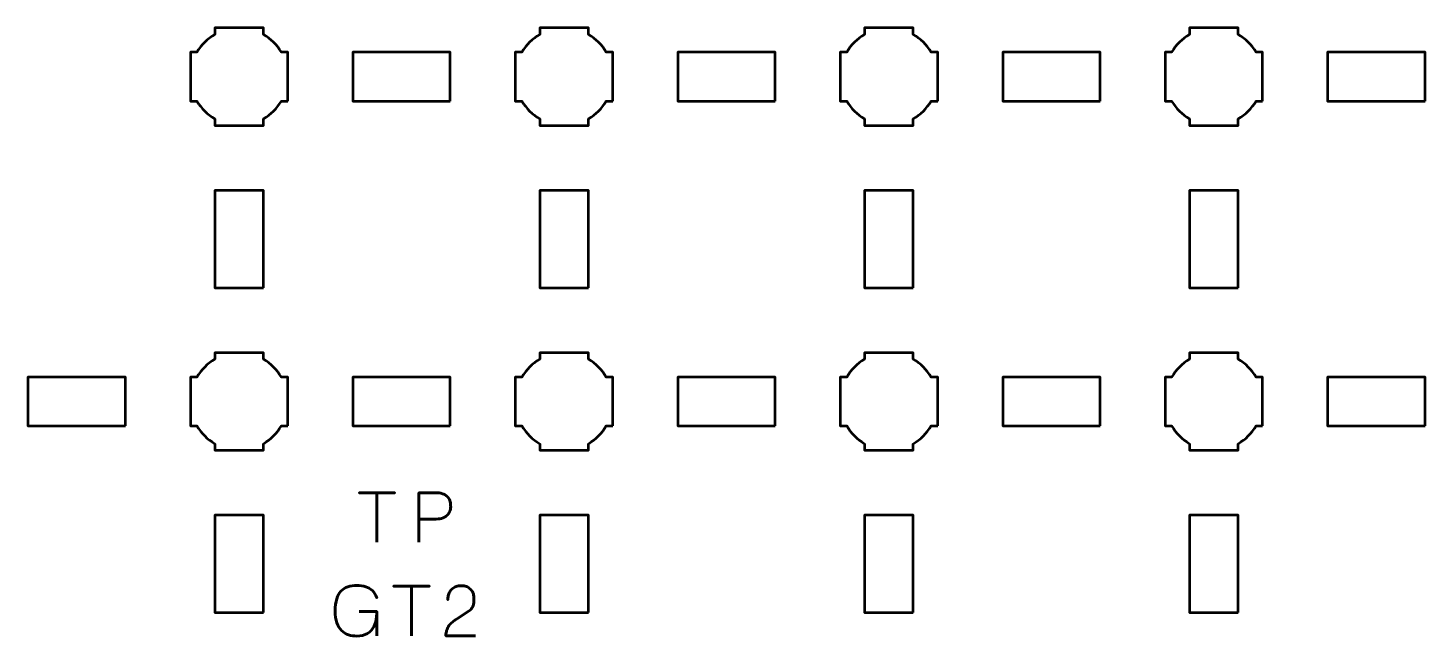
# Model space of a CAD drawing. Header units: centimetres. Extents: x -21.2 to 0.2, y -25.5 to -4.2.
# Drawn here: x -19.8 to -11.2, y -14.29 to -10.55 of the extents above; entities that cross this region are included whole.
import ezdxf

# ---------------------------------------------------------------- set-up
doc = ezdxf.new("R2010")
doc.units = ezdxf.units.CM
doc.header["$MEASUREMENT"] = 0
doc.layers.add('Layer 1', color=7, linetype='Continuous')

msp = doc.modelspace()

# ---------------------------------------------------------------- linework, layer by layer
at = {"layer": 'Layer 1', "lineweight": 53}
for points, knots in [([(-18.20002, -11), (-18.20002, -11), (-18.24017, -11), (-18.24017, -11), (-18.24017, -11), (-18.26652, -11.04553), (-18.30449, -11.0835), (-18.35002, -11.10985), (-18.35002, -11.10985), (-18.35002, -11.10985), (-18.35002, -11.15), (-18.35002, -11.15), (-18.35002, -11.15), (-18.35002, -11.15), (-18.50002, -11.15), (-18.50002, -11.15), (-18.50002, -11.15), (-18.50002, -11.15), (-18.65002, -11.15), (-18.65002, -11.15), (-18.65002, -11.15), (-18.65002, -11.15), (-18.65002, -11.10985), (-18.65002, -11.10985), (-18.65002, -11.10985), (-18.69555, -11.0835), (-18.73352, -11.04553), (-18.75987, -11), (-18.75987, -11), (-18.75987, -11), (-18.80002, -11), (-18.80002, -11), (-18.80002, -11), (-18.80002, -11), (-18.80002, -10.85), (-18.80002, -10.85), (-18.80002, -10.85), (-18.80002, -10.85), (-18.80002, -10.7), (-18.80002, -10.7), (-18.80002, -10.7), (-18.80002, -10.7), (-18.75987, -10.7), (-18.75987, -10.7), (-18.75987, -10.7), (-18.73352, -10.65447), (-18.69555, -10.6165), (-18.65002, -10.59015), (-18.65002, -10.59015), (-18.65002, -10.59015), (-18.65002, -10.55), (-18.65002, -10.55), (-18.65002, -10.55), (-18.65002, -10.55), (-18.50002, -10.55), (-18.50002, -10.55), (-18.50002, -10.55), (-18.50002, -10.55), (-18.35002, -10.55), (-18.35002, -10.55), (-18.35002, -10.55), (-18.35002, -10.55), (-18.35002, -10.59015), (-18.35002, -10.59015), (-18.35002, -10.59015), (-18.30449, -10.6165), (-18.26652, -10.65447), (-18.24017, -10.7), (-18.24017, -10.7), (-18.24017, -10.7), (-18.20002, -10.7), (-18.20002, -10.7), (-18.20002, -10.7), (-18.20002, -10.7), (-18.20002, -10.85), (-18.20002, -10.85), (-18.20002, -10.85), (-18.20002, -10.85), (-18.20002, -11), (-18.20002, -11)], [0, 0, 0, 0, 0.05, 0.05, 0.05, 0.05, 0.1, 0.1, 0.1, 0.1, 0.15, 0.15, 0.15, 0.15, 0.2, 0.2, 0.2, 0.2, 0.25, 0.25, 0.25, 0.25, 0.3, 0.3, 0.3, 0.3, 0.35, 0.35, 0.35, 0.35, 0.4, 0.4, 0.4, 0.4, 0.45, 0.45, 0.45, 0.45, 0.5, 0.5, 0.5, 0.5, 0.55, 0.55, 0.55, 0.55, 0.6, 0.6, 0.6, 0.6, 0.65, 0.65, 0.65, 0.65, 0.7, 0.7, 0.7, 0.7, 0.75, 0.75, 0.75, 0.75, 0.8, 0.8, 0.8, 0.8, 0.85, 0.85, 0.85, 0.85, 0.9, 0.9, 0.9, 0.9, 0.95, 0.95, 0.95, 0.95, 1, 1, 1, 1]), ([(-16.20002, -11), (-16.20002, -11), (-16.24017, -11), (-16.24017, -11), (-16.24017, -11), (-16.26652, -11.04553), (-16.30449, -11.0835), (-16.35002, -11.10985), (-16.35002, -11.10985), (-16.35002, -11.10985), (-16.35002, -11.15), (-16.35002, -11.15), (-16.35002, -11.15), (-16.35002, -11.15), (-16.50002, -11.15), (-16.50002, -11.15), (-16.50002, -11.15), (-16.50002, -11.15), (-16.65002, -11.15), (-16.65002, -11.15), (-16.65002, -11.15), (-16.65002, -11.15), (-16.65002, -11.10985), (-16.65002, -11.10985), (-16.65002, -11.10985), (-16.69555, -11.0835), (-16.73352, -11.04553), (-16.75987, -11), (-16.75987, -11), (-16.75987, -11), (-16.80002, -11), (-16.80002, -11), (-16.80002, -11), (-16.80002, -11), (-16.80002, -10.85), (-16.80002, -10.85), (-16.80002, -10.85), (-16.80002, -10.85), (-16.80002, -10.7), (-16.80002, -10.7), (-16.80002, -10.7), (-16.80002, -10.7), (-16.75987, -10.7), (-16.75987, -10.7), (-16.75987, -10.7), (-16.73352, -10.65447), (-16.69555, -10.6165), (-16.65002, -10.59015), (-16.65002, -10.59015), (-16.65002, -10.59015), (-16.65002, -10.55), (-16.65002, -10.55), (-16.65002, -10.55), (-16.65002, -10.55), (-16.50002, -10.55), (-16.50002, -10.55), (-16.50002, -10.55), (-16.50002, -10.55), (-16.35002, -10.55), (-16.35002, -10.55), (-16.35002, -10.55), (-16.35002, -10.55), (-16.35002, -10.59015), (-16.35002, -10.59015), (-16.35002, -10.59015), (-16.30449, -10.6165), (-16.26652, -10.65447), (-16.24017, -10.7), (-16.24017, -10.7), (-16.24017, -10.7), (-16.20002, -10.7), (-16.20002, -10.7), (-16.20002, -10.7), (-16.20002, -10.7), (-16.20002, -10.85), (-16.20002, -10.85), (-16.20002, -10.85), (-16.20002, -10.85), (-16.20002, -11), (-16.20002, -11)], [0, 0, 0, 0, 0.05, 0.05, 0.05, 0.05, 0.1, 0.1, 0.1, 0.1, 0.15, 0.15, 0.15, 0.15, 0.2, 0.2, 0.2, 0.2, 0.25, 0.25, 0.25, 0.25, 0.3, 0.3, 0.3, 0.3, 0.35, 0.35, 0.35, 0.35, 0.4, 0.4, 0.4, 0.4, 0.45, 0.45, 0.45, 0.45, 0.5, 0.5, 0.5, 0.5, 0.55, 0.55, 0.55, 0.55, 0.6, 0.6, 0.6, 0.6, 0.65, 0.65, 0.65, 0.65, 0.7, 0.7, 0.7, 0.7, 0.75, 0.75, 0.75, 0.75, 0.8, 0.8, 0.8, 0.8, 0.85, 0.85, 0.85, 0.85, 0.9, 0.9, 0.9, 0.9, 0.95, 0.95, 0.95, 0.95, 1, 1, 1, 1]), ([(-14.20002, -11), (-14.20002, -11), (-14.24017, -11), (-14.24017, -11), (-14.24017, -11), (-14.26652, -11.04553), (-14.30449, -11.0835), (-14.35002, -11.10985), (-14.35002, -11.10985), (-14.35002, -11.10985), (-14.35002, -11.15), (-14.35002, -11.15), (-14.35002, -11.15), (-14.35002, -11.15), (-14.50002, -11.15), (-14.50002, -11.15), (-14.50002, -11.15), (-14.50002, -11.15), (-14.65002, -11.15), (-14.65002, -11.15), (-14.65002, -11.15), (-14.65002, -11.15), (-14.65002, -11.10985), (-14.65002, -11.10985), (-14.65002, -11.10985), (-14.69555, -11.0835), (-14.73352, -11.04553), (-14.75987, -11), (-14.75987, -11), (-14.75987, -11), (-14.80002, -11), (-14.80002, -11), (-14.80002, -11), (-14.80002, -11), (-14.80002, -10.85), (-14.80002, -10.85), (-14.80002, -10.85), (-14.80002, -10.85), (-14.80002, -10.7), (-14.80002, -10.7), (-14.80002, -10.7), (-14.80002, -10.7), (-14.75987, -10.7), (-14.75987, -10.7), (-14.75987, -10.7), (-14.73352, -10.65447), (-14.69555, -10.6165), (-14.65002, -10.59015), (-14.65002, -10.59015), (-14.65002, -10.59015), (-14.65002, -10.55), (-14.65002, -10.55), (-14.65002, -10.55), (-14.65002, -10.55), (-14.50002, -10.55), (-14.50002, -10.55), (-14.50002, -10.55), (-14.50002, -10.55), (-14.35002, -10.55), (-14.35002, -10.55), (-14.35002, -10.55), (-14.35002, -10.55), (-14.35002, -10.59015), (-14.35002, -10.59015), (-14.35002, -10.59015), (-14.30449, -10.6165), (-14.26652, -10.65447), (-14.24017, -10.7), (-14.24017, -10.7), (-14.24017, -10.7), (-14.20002, -10.7), (-14.20002, -10.7), (-14.20002, -10.7), (-14.20002, -10.7), (-14.20002, -10.85), (-14.20002, -10.85), (-14.20002, -10.85), (-14.20002, -10.85), (-14.20002, -11), (-14.20002, -11)], [0, 0, 0, 0, 0.05, 0.05, 0.05, 0.05, 0.1, 0.1, 0.1, 0.1, 0.15, 0.15, 0.15, 0.15, 0.2, 0.2, 0.2, 0.2, 0.25, 0.25, 0.25, 0.25, 0.3, 0.3, 0.3, 0.3, 0.35, 0.35, 0.35, 0.35, 0.4, 0.4, 0.4, 0.4, 0.45, 0.45, 0.45, 0.45, 0.5, 0.5, 0.5, 0.5, 0.55, 0.55, 0.55, 0.55, 0.6, 0.6, 0.6, 0.6, 0.65, 0.65, 0.65, 0.65, 0.7, 0.7, 0.7, 0.7, 0.75, 0.75, 0.75, 0.75, 0.8, 0.8, 0.8, 0.8, 0.85, 0.85, 0.85, 0.85, 0.9, 0.9, 0.9, 0.9, 0.95, 0.95, 0.95, 0.95, 1, 1, 1, 1]), ([(-12.20002, -11), (-12.20002, -11), (-12.24017, -11), (-12.24017, -11), (-12.24017, -11), (-12.26652, -11.04553), (-12.30449, -11.0835), (-12.35002, -11.10985), (-12.35002, -11.10985), (-12.35002, -11.10985), (-12.35002, -11.15), (-12.35002, -11.15), (-12.35002, -11.15), (-12.35002, -11.15), (-12.50002, -11.15), (-12.50002, -11.15), (-12.50002, -11.15), (-12.50002, -11.15), (-12.65002, -11.15), (-12.65002, -11.15), (-12.65002, -11.15), (-12.65002, -11.15), (-12.65002, -11.10985), (-12.65002, -11.10985), (-12.65002, -11.10985), (-12.69555, -11.0835), (-12.73352, -11.04553), (-12.75987, -11), (-12.75987, -11), (-12.75987, -11), (-12.80002, -11), (-12.80002, -11), (-12.80002, -11), (-12.80002, -11), (-12.80002, -10.85), (-12.80002, -10.85), (-12.80002, -10.85), (-12.80002, -10.85), (-12.80002, -10.7), (-12.80002, -10.7), (-12.80002, -10.7), (-12.80002, -10.7), (-12.75987, -10.7), (-12.75987, -10.7), (-12.75987, -10.7), (-12.73352, -10.65447), (-12.69555, -10.6165), (-12.65002, -10.59015), (-12.65002, -10.59015), (-12.65002, -10.59015), (-12.65002, -10.55), (-12.65002, -10.55), (-12.65002, -10.55), (-12.65002, -10.55), (-12.50002, -10.55), (-12.50002, -10.55), (-12.50002, -10.55), (-12.50002, -10.55), (-12.35002, -10.55), (-12.35002, -10.55), (-12.35002, -10.55), (-12.35002, -10.55), (-12.35002, -10.59015), (-12.35002, -10.59015), (-12.35002, -10.59015), (-12.30449, -10.6165), (-12.26652, -10.65447), (-12.24017, -10.7), (-12.24017, -10.7), (-12.24017, -10.7), (-12.20002, -10.7), (-12.20002, -10.7), (-12.20002, -10.7), (-12.20002, -10.7), (-12.20002, -10.85), (-12.20002, -10.85), (-12.20002, -10.85), (-12.20002, -10.85), (-12.20002, -11), (-12.20002, -11)], [0, 0, 0, 0, 0.05, 0.05, 0.05, 0.05, 0.1, 0.1, 0.1, 0.1, 0.15, 0.15, 0.15, 0.15, 0.2, 0.2, 0.2, 0.2, 0.25, 0.25, 0.25, 0.25, 0.3, 0.3, 0.3, 0.3, 0.35, 0.35, 0.35, 0.35, 0.4, 0.4, 0.4, 0.4, 0.45, 0.45, 0.45, 0.45, 0.5, 0.5, 0.5, 0.5, 0.55, 0.55, 0.55, 0.55, 0.6, 0.6, 0.6, 0.6, 0.65, 0.65, 0.65, 0.65, 0.7, 0.7, 0.7, 0.7, 0.75, 0.75, 0.75, 0.75, 0.8, 0.8, 0.8, 0.8, 0.85, 0.85, 0.85, 0.85, 0.9, 0.9, 0.9, 0.9, 0.95, 0.95, 0.95, 0.95, 1, 1, 1, 1]), ([(-17.20002, -11), (-17.20002, -11), (-17.80002, -11), (-17.80002, -11), (-17.80002, -11), (-17.80002, -11), (-17.80002, -10.7), (-17.80002, -10.7), (-17.80002, -10.7), (-17.80002, -10.7), (-17.20002, -10.7), (-17.20002, -10.7), (-17.20002, -10.7), (-17.20002, -10.7), (-17.20002, -11), (-17.20002, -11)], [0, 0, 0, 0, 0.25, 0.25, 0.25, 0.25, 0.5, 0.5, 0.5, 0.5, 0.75, 0.75, 0.75, 0.75, 1, 1, 1, 1]), ([(-15.20002, -11), (-15.20002, -11), (-15.80002, -11), (-15.80002, -11), (-15.80002, -11), (-15.80002, -11), (-15.80002, -10.7), (-15.80002, -10.7), (-15.80002, -10.7), (-15.80002, -10.7), (-15.20002, -10.7), (-15.20002, -10.7), (-15.20002, -10.7), (-15.20002, -10.7), (-15.20002, -11), (-15.20002, -11)], [0, 0, 0, 0, 0.25, 0.25, 0.25, 0.25, 0.5, 0.5, 0.5, 0.5, 0.75, 0.75, 0.75, 0.75, 1, 1, 1, 1]), ([(-13.20002, -11), (-13.20002, -11), (-13.80002, -11), (-13.80002, -11), (-13.80002, -11), (-13.80002, -11), (-13.80002, -10.7), (-13.80002, -10.7), (-13.80002, -10.7), (-13.80002, -10.7), (-13.20002, -10.7), (-13.20002, -10.7), (-13.20002, -10.7), (-13.20002, -10.7), (-13.20002, -11), (-13.20002, -11)], [0, 0, 0, 0, 0.25, 0.25, 0.25, 0.25, 0.5, 0.5, 0.5, 0.5, 0.75, 0.75, 0.75, 0.75, 1, 1, 1, 1]), ([(-11.20002, -11), (-11.20002, -11), (-11.80002, -11), (-11.80002, -11), (-11.80002, -11), (-11.80002, -11), (-11.80002, -10.7), (-11.80002, -10.7), (-11.80002, -10.7), (-11.80002, -10.7), (-11.20002, -10.7), (-11.20002, -10.7), (-11.20002, -10.7), (-11.20002, -10.7), (-11.20002, -11), (-11.20002, -11)], [0, 0, 0, 0, 0.25, 0.25, 0.25, 0.25, 0.5, 0.5, 0.5, 0.5, 0.75, 0.75, 0.75, 0.75, 1, 1, 1, 1]), ([(-18.35002, -12.15), (-18.35002, -12.15), (-18.65002, -12.15), (-18.65002, -12.15), (-18.65002, -12.15), (-18.65002, -12.15), (-18.65002, -11.55), (-18.65002, -11.55), (-18.65002, -11.55), (-18.65002, -11.55), (-18.35002, -11.55), (-18.35002, -11.55), (-18.35002, -11.55), (-18.35002, -11.55), (-18.35002, -12.15), (-18.35002, -12.15)], [0, 0, 0, 0, 0.25, 0.25, 0.25, 0.25, 0.5, 0.5, 0.5, 0.5, 0.75, 0.75, 0.75, 0.75, 1, 1, 1, 1]), ([(-16.35002, -12.15), (-16.35002, -12.15), (-16.65002, -12.15), (-16.65002, -12.15), (-16.65002, -12.15), (-16.65002, -12.15), (-16.65002, -11.55), (-16.65002, -11.55), (-16.65002, -11.55), (-16.65002, -11.55), (-16.35002, -11.55), (-16.35002, -11.55), (-16.35002, -11.55), (-16.35002, -11.55), (-16.35002, -12.15), (-16.35002, -12.15)], [0, 0, 0, 0, 0.25, 0.25, 0.25, 0.25, 0.5, 0.5, 0.5, 0.5, 0.75, 0.75, 0.75, 0.75, 1, 1, 1, 1]), ([(-14.35002, -12.15), (-14.35002, -12.15), (-14.65002, -12.15), (-14.65002, -12.15), (-14.65002, -12.15), (-14.65002, -12.15), (-14.65002, -11.55), (-14.65002, -11.55), (-14.65002, -11.55), (-14.65002, -11.55), (-14.35002, -11.55), (-14.35002, -11.55), (-14.35002, -11.55), (-14.35002, -11.55), (-14.35002, -12.15), (-14.35002, -12.15)], [0, 0, 0, 0, 0.25, 0.25, 0.25, 0.25, 0.5, 0.5, 0.5, 0.5, 0.75, 0.75, 0.75, 0.75, 1, 1, 1, 1]), ([(-12.35002, -12.15), (-12.35002, -12.15), (-12.65002, -12.15), (-12.65002, -12.15), (-12.65002, -12.15), (-12.65002, -12.15), (-12.65002, -11.55), (-12.65002, -11.55), (-12.65002, -11.55), (-12.65002, -11.55), (-12.35002, -11.55), (-12.35002, -11.55), (-12.35002, -11.55), (-12.35002, -11.55), (-12.35002, -12.15), (-12.35002, -12.15)], [0, 0, 0, 0, 0.25, 0.25, 0.25, 0.25, 0.5, 0.5, 0.5, 0.5, 0.75, 0.75, 0.75, 0.75, 1, 1, 1, 1]), ([(-18.20002, -13), (-18.20002, -13), (-18.24017, -13), (-18.24017, -13), (-18.24017, -13), (-18.26652, -13.04553), (-18.30449, -13.0835), (-18.35002, -13.10985), (-18.35002, -13.10985), (-18.35002, -13.10985), (-18.35002, -13.15), (-18.35002, -13.15), (-18.35002, -13.15), (-18.35002, -13.15), (-18.50002, -13.15), (-18.50002, -13.15), (-18.50002, -13.15), (-18.50002, -13.15), (-18.65002, -13.15), (-18.65002, -13.15), (-18.65002, -13.15), (-18.65002, -13.15), (-18.65002, -13.10985), (-18.65002, -13.10985), (-18.65002, -13.10985), (-18.69555, -13.0835), (-18.73352, -13.04553), (-18.75987, -13), (-18.75987, -13), (-18.75987, -13), (-18.80002, -13), (-18.80002, -13), (-18.80002, -13), (-18.80002, -13), (-18.80002, -12.85), (-18.80002, -12.85), (-18.80002, -12.85), (-18.80002, -12.85), (-18.80002, -12.7), (-18.80002, -12.7), (-18.80002, -12.7), (-18.80002, -12.7), (-18.75987, -12.7), (-18.75987, -12.7), (-18.75987, -12.7), (-18.73352, -12.65447), (-18.69555, -12.6165), (-18.65002, -12.59015), (-18.65002, -12.59015), (-18.65002, -12.59015), (-18.65002, -12.55), (-18.65002, -12.55), (-18.65002, -12.55), (-18.65002, -12.55), (-18.50002, -12.55), (-18.50002, -12.55), (-18.50002, -12.55), (-18.50002, -12.55), (-18.35002, -12.55), (-18.35002, -12.55), (-18.35002, -12.55), (-18.35002, -12.55), (-18.35002, -12.59015), (-18.35002, -12.59015), (-18.35002, -12.59015), (-18.30449, -12.6165), (-18.26652, -12.65447), (-18.24017, -12.7), (-18.24017, -12.7), (-18.24017, -12.7), (-18.20002, -12.7), (-18.20002, -12.7), (-18.20002, -12.7), (-18.20002, -12.7), (-18.20002, -12.85), (-18.20002, -12.85), (-18.20002, -12.85), (-18.20002, -12.85), (-18.20002, -13), (-18.20002, -13)], [0, 0, 0, 0, 0.05, 0.05, 0.05, 0.05, 0.1, 0.1, 0.1, 0.1, 0.15, 0.15, 0.15, 0.15, 0.2, 0.2, 0.2, 0.2, 0.25, 0.25, 0.25, 0.25, 0.3, 0.3, 0.3, 0.3, 0.35, 0.35, 0.35, 0.35, 0.4, 0.4, 0.4, 0.4, 0.45, 0.45, 0.45, 0.45, 0.5, 0.5, 0.5, 0.5, 0.55, 0.55, 0.55, 0.55, 0.6, 0.6, 0.6, 0.6, 0.65, 0.65, 0.65, 0.65, 0.7, 0.7, 0.7, 0.7, 0.75, 0.75, 0.75, 0.75, 0.8, 0.8, 0.8, 0.8, 0.85, 0.85, 0.85, 0.85, 0.9, 0.9, 0.9, 0.9, 0.95, 0.95, 0.95, 0.95, 1, 1, 1, 1]), ([(-16.20002, -13), (-16.20002, -13), (-16.24017, -13), (-16.24017, -13), (-16.24017, -13), (-16.26652, -13.04553), (-16.30449, -13.0835), (-16.35002, -13.10985), (-16.35002, -13.10985), (-16.35002, -13.10985), (-16.35002, -13.15), (-16.35002, -13.15), (-16.35002, -13.15), (-16.35002, -13.15), (-16.50002, -13.15), (-16.50002, -13.15), (-16.50002, -13.15), (-16.50002, -13.15), (-16.65002, -13.15), (-16.65002, -13.15), (-16.65002, -13.15), (-16.65002, -13.15), (-16.65002, -13.10985), (-16.65002, -13.10985), (-16.65002, -13.10985), (-16.69555, -13.0835), (-16.73352, -13.04553), (-16.75987, -13), (-16.75987, -13), (-16.75987, -13), (-16.80002, -13), (-16.80002, -13), (-16.80002, -13), (-16.80002, -13), (-16.80002, -12.85), (-16.80002, -12.85), (-16.80002, -12.85), (-16.80002, -12.85), (-16.80002, -12.7), (-16.80002, -12.7), (-16.80002, -12.7), (-16.80002, -12.7), (-16.75987, -12.7), (-16.75987, -12.7), (-16.75987, -12.7), (-16.73352, -12.65447), (-16.69555, -12.6165), (-16.65002, -12.59015), (-16.65002, -12.59015), (-16.65002, -12.59015), (-16.65002, -12.55), (-16.65002, -12.55), (-16.65002, -12.55), (-16.65002, -12.55), (-16.50002, -12.55), (-16.50002, -12.55), (-16.50002, -12.55), (-16.50002, -12.55), (-16.35002, -12.55), (-16.35002, -12.55), (-16.35002, -12.55), (-16.35002, -12.55), (-16.35002, -12.59015), (-16.35002, -12.59015), (-16.35002, -12.59015), (-16.30449, -12.6165), (-16.26652, -12.65447), (-16.24017, -12.7), (-16.24017, -12.7), (-16.24017, -12.7), (-16.20002, -12.7), (-16.20002, -12.7), (-16.20002, -12.7), (-16.20002, -12.7), (-16.20002, -12.85), (-16.20002, -12.85), (-16.20002, -12.85), (-16.20002, -12.85), (-16.20002, -13), (-16.20002, -13)], [0, 0, 0, 0, 0.05, 0.05, 0.05, 0.05, 0.1, 0.1, 0.1, 0.1, 0.15, 0.15, 0.15, 0.15, 0.2, 0.2, 0.2, 0.2, 0.25, 0.25, 0.25, 0.25, 0.3, 0.3, 0.3, 0.3, 0.35, 0.35, 0.35, 0.35, 0.4, 0.4, 0.4, 0.4, 0.45, 0.45, 0.45, 0.45, 0.5, 0.5, 0.5, 0.5, 0.55, 0.55, 0.55, 0.55, 0.6, 0.6, 0.6, 0.6, 0.65, 0.65, 0.65, 0.65, 0.7, 0.7, 0.7, 0.7, 0.75, 0.75, 0.75, 0.75, 0.8, 0.8, 0.8, 0.8, 0.85, 0.85, 0.85, 0.85, 0.9, 0.9, 0.9, 0.9, 0.95, 0.95, 0.95, 0.95, 1, 1, 1, 1]), ([(-14.20002, -13), (-14.20002, -13), (-14.24017, -13), (-14.24017, -13), (-14.24017, -13), (-14.26652, -13.04553), (-14.30449, -13.0835), (-14.35002, -13.10985), (-14.35002, -13.10985), (-14.35002, -13.10985), (-14.35002, -13.15), (-14.35002, -13.15), (-14.35002, -13.15), (-14.35002, -13.15), (-14.50002, -13.15), (-14.50002, -13.15), (-14.50002, -13.15), (-14.50002, -13.15), (-14.65002, -13.15), (-14.65002, -13.15), (-14.65002, -13.15), (-14.65002, -13.15), (-14.65002, -13.10985), (-14.65002, -13.10985), (-14.65002, -13.10985), (-14.69555, -13.0835), (-14.73352, -13.04553), (-14.75987, -13), (-14.75987, -13), (-14.75987, -13), (-14.80002, -13), (-14.80002, -13), (-14.80002, -13), (-14.80002, -13), (-14.80002, -12.85), (-14.80002, -12.85), (-14.80002, -12.85), (-14.80002, -12.85), (-14.80002, -12.7), (-14.80002, -12.7), (-14.80002, -12.7), (-14.80002, -12.7), (-14.75987, -12.7), (-14.75987, -12.7), (-14.75987, -12.7), (-14.73352, -12.65447), (-14.69555, -12.6165), (-14.65002, -12.59015), (-14.65002, -12.59015), (-14.65002, -12.59015), (-14.65002, -12.55), (-14.65002, -12.55), (-14.65002, -12.55), (-14.65002, -12.55), (-14.50002, -12.55), (-14.50002, -12.55), (-14.50002, -12.55), (-14.50002, -12.55), (-14.35002, -12.55), (-14.35002, -12.55), (-14.35002, -12.55), (-14.35002, -12.55), (-14.35002, -12.59015), (-14.35002, -12.59015), (-14.35002, -12.59015), (-14.30449, -12.6165), (-14.26652, -12.65447), (-14.24017, -12.7), (-14.24017, -12.7), (-14.24017, -12.7), (-14.20002, -12.7), (-14.20002, -12.7), (-14.20002, -12.7), (-14.20002, -12.7), (-14.20002, -12.85), (-14.20002, -12.85), (-14.20002, -12.85), (-14.20002, -12.85), (-14.20002, -13), (-14.20002, -13)], [0, 0, 0, 0, 0.05, 0.05, 0.05, 0.05, 0.1, 0.1, 0.1, 0.1, 0.15, 0.15, 0.15, 0.15, 0.2, 0.2, 0.2, 0.2, 0.25, 0.25, 0.25, 0.25, 0.3, 0.3, 0.3, 0.3, 0.35, 0.35, 0.35, 0.35, 0.4, 0.4, 0.4, 0.4, 0.45, 0.45, 0.45, 0.45, 0.5, 0.5, 0.5, 0.5, 0.55, 0.55, 0.55, 0.55, 0.6, 0.6, 0.6, 0.6, 0.65, 0.65, 0.65, 0.65, 0.7, 0.7, 0.7, 0.7, 0.75, 0.75, 0.75, 0.75, 0.8, 0.8, 0.8, 0.8, 0.85, 0.85, 0.85, 0.85, 0.9, 0.9, 0.9, 0.9, 0.95, 0.95, 0.95, 0.95, 1, 1, 1, 1]), ([(-12.20002, -13), (-12.20002, -13), (-12.24017, -13), (-12.24017, -13), (-12.24017, -13), (-12.26652, -13.04553), (-12.30449, -13.0835), (-12.35002, -13.10985), (-12.35002, -13.10985), (-12.35002, -13.10985), (-12.35002, -13.15), (-12.35002, -13.15), (-12.35002, -13.15), (-12.35002, -13.15), (-12.50002, -13.15), (-12.50002, -13.15), (-12.50002, -13.15), (-12.50002, -13.15), (-12.65002, -13.15), (-12.65002, -13.15), (-12.65002, -13.15), (-12.65002, -13.15), (-12.65002, -13.10985), (-12.65002, -13.10985), (-12.65002, -13.10985), (-12.69555, -13.0835), (-12.73352, -13.04553), (-12.75987, -13), (-12.75987, -13), (-12.75987, -13), (-12.80002, -13), (-12.80002, -13), (-12.80002, -13), (-12.80002, -13), (-12.80002, -12.85), (-12.80002, -12.85), (-12.80002, -12.85), (-12.80002, -12.85), (-12.80002, -12.7), (-12.80002, -12.7), (-12.80002, -12.7), (-12.80002, -12.7), (-12.75987, -12.7), (-12.75987, -12.7), (-12.75987, -12.7), (-12.73352, -12.65447), (-12.69555, -12.6165), (-12.65002, -12.59015), (-12.65002, -12.59015), (-12.65002, -12.59015), (-12.65002, -12.55), (-12.65002, -12.55), (-12.65002, -12.55), (-12.65002, -12.55), (-12.50002, -12.55), (-12.50002, -12.55), (-12.50002, -12.55), (-12.50002, -12.55), (-12.35002, -12.55), (-12.35002, -12.55), (-12.35002, -12.55), (-12.35002, -12.55), (-12.35002, -12.59015), (-12.35002, -12.59015), (-12.35002, -12.59015), (-12.30449, -12.6165), (-12.26652, -12.65447), (-12.24017, -12.7), (-12.24017, -12.7), (-12.24017, -12.7), (-12.20002, -12.7), (-12.20002, -12.7), (-12.20002, -12.7), (-12.20002, -12.7), (-12.20002, -12.85), (-12.20002, -12.85), (-12.20002, -12.85), (-12.20002, -12.85), (-12.20002, -13), (-12.20002, -13)], [0, 0, 0, 0, 0.05, 0.05, 0.05, 0.05, 0.1, 0.1, 0.1, 0.1, 0.15, 0.15, 0.15, 0.15, 0.2, 0.2, 0.2, 0.2, 0.25, 0.25, 0.25, 0.25, 0.3, 0.3, 0.3, 0.3, 0.35, 0.35, 0.35, 0.35, 0.4, 0.4, 0.4, 0.4, 0.45, 0.45, 0.45, 0.45, 0.5, 0.5, 0.5, 0.5, 0.55, 0.55, 0.55, 0.55, 0.6, 0.6, 0.6, 0.6, 0.65, 0.65, 0.65, 0.65, 0.7, 0.7, 0.7, 0.7, 0.75, 0.75, 0.75, 0.75, 0.8, 0.8, 0.8, 0.8, 0.85, 0.85, 0.85, 0.85, 0.9, 0.9, 0.9, 0.9, 0.95, 0.95, 0.95, 0.95, 1, 1, 1, 1]), ([(-19.20002, -13), (-19.20002, -13), (-19.80002, -13), (-19.80002, -13), (-19.80002, -13), (-19.80002, -13), (-19.80002, -12.7), (-19.80002, -12.7), (-19.80002, -12.7), (-19.80002, -12.7), (-19.20002, -12.7), (-19.20002, -12.7), (-19.20002, -12.7), (-19.20002, -12.7), (-19.20002, -13), (-19.20002, -13)], [0, 0, 0, 0, 0.25, 0.25, 0.25, 0.25, 0.5, 0.5, 0.5, 0.5, 0.75, 0.75, 0.75, 0.75, 1, 1, 1, 1]), ([(-17.20002, -13), (-17.20002, -13), (-17.80002, -13), (-17.80002, -13), (-17.80002, -13), (-17.80002, -13), (-17.80002, -12.7), (-17.80002, -12.7), (-17.80002, -12.7), (-17.80002, -12.7), (-17.20002, -12.7), (-17.20002, -12.7), (-17.20002, -12.7), (-17.20002, -12.7), (-17.20002, -13), (-17.20002, -13)], [0, 0, 0, 0, 0.25, 0.25, 0.25, 0.25, 0.5, 0.5, 0.5, 0.5, 0.75, 0.75, 0.75, 0.75, 1, 1, 1, 1]), ([(-15.20002, -13), (-15.20002, -13), (-15.80002, -13), (-15.80002, -13), (-15.80002, -13), (-15.80002, -13), (-15.80002, -12.7), (-15.80002, -12.7), (-15.80002, -12.7), (-15.80002, -12.7), (-15.20002, -12.7), (-15.20002, -12.7), (-15.20002, -12.7), (-15.20002, -12.7), (-15.20002, -13), (-15.20002, -13)], [0, 0, 0, 0, 0.25, 0.25, 0.25, 0.25, 0.5, 0.5, 0.5, 0.5, 0.75, 0.75, 0.75, 0.75, 1, 1, 1, 1]), ([(-13.20002, -13), (-13.20002, -13), (-13.80002, -13), (-13.80002, -13), (-13.80002, -13), (-13.80002, -13), (-13.80002, -12.7), (-13.80002, -12.7), (-13.80002, -12.7), (-13.80002, -12.7), (-13.20002, -12.7), (-13.20002, -12.7), (-13.20002, -12.7), (-13.20002, -12.7), (-13.20002, -13), (-13.20002, -13)], [0, 0, 0, 0, 0.25, 0.25, 0.25, 0.25, 0.5, 0.5, 0.5, 0.5, 0.75, 0.75, 0.75, 0.75, 1, 1, 1, 1]), ([(-11.20002, -13), (-11.20002, -13), (-11.80002, -13), (-11.80002, -13), (-11.80002, -13), (-11.80002, -13), (-11.80002, -12.7), (-11.80002, -12.7), (-11.80002, -12.7), (-11.80002, -12.7), (-11.20002, -12.7), (-11.20002, -12.7), (-11.20002, -12.7), (-11.20002, -12.7), (-11.20002, -13), (-11.20002, -13)], [0, 0, 0, 0, 0.25, 0.25, 0.25, 0.25, 0.5, 0.5, 0.5, 0.5, 0.75, 0.75, 0.75, 0.75, 1, 1, 1, 1]), ([(-18.35002, -14.15), (-18.35002, -14.15), (-18.65002, -14.15), (-18.65002, -14.15), (-18.65002, -14.15), (-18.65002, -14.15), (-18.65002, -13.55), (-18.65002, -13.55), (-18.65002, -13.55), (-18.65002, -13.55), (-18.35002, -13.55), (-18.35002, -13.55), (-18.35002, -13.55), (-18.35002, -13.55), (-18.35002, -14.15), (-18.35002, -14.15)], [0, 0, 0, 0, 0.25, 0.25, 0.25, 0.25, 0.5, 0.5, 0.5, 0.5, 0.75, 0.75, 0.75, 0.75, 1, 1, 1, 1]), ([(-16.35002, -14.15), (-16.35002, -14.15), (-16.65002, -14.15), (-16.65002, -14.15), (-16.65002, -14.15), (-16.65002, -14.15), (-16.65002, -13.55), (-16.65002, -13.55), (-16.65002, -13.55), (-16.65002, -13.55), (-16.35002, -13.55), (-16.35002, -13.55), (-16.35002, -13.55), (-16.35002, -13.55), (-16.35002, -14.15), (-16.35002, -14.15)], [0, 0, 0, 0, 0.25, 0.25, 0.25, 0.25, 0.5, 0.5, 0.5, 0.5, 0.75, 0.75, 0.75, 0.75, 1, 1, 1, 1]), ([(-14.35002, -14.15), (-14.35002, -14.15), (-14.65002, -14.15), (-14.65002, -14.15), (-14.65002, -14.15), (-14.65002, -14.15), (-14.65002, -13.55), (-14.65002, -13.55), (-14.65002, -13.55), (-14.65002, -13.55), (-14.35002, -13.55), (-14.35002, -13.55), (-14.35002, -13.55), (-14.35002, -13.55), (-14.35002, -14.15), (-14.35002, -14.15)], [0, 0, 0, 0, 0.25, 0.25, 0.25, 0.25, 0.5, 0.5, 0.5, 0.5, 0.75, 0.75, 0.75, 0.75, 1, 1, 1, 1]), ([(-12.35002, -14.15), (-12.35002, -14.15), (-12.65002, -14.15), (-12.65002, -14.15), (-12.65002, -14.15), (-12.65002, -14.15), (-12.65002, -13.55), (-12.65002, -13.55), (-12.65002, -13.55), (-12.65002, -13.55), (-12.35002, -13.55), (-12.35002, -13.55), (-12.35002, -13.55), (-12.35002, -13.55), (-12.35002, -14.15), (-12.35002, -14.15)], [0, 0, 0, 0, 0.25, 0.25, 0.25, 0.25, 0.5, 0.5, 0.5, 0.5, 0.75, 0.75, 0.75, 0.75, 1, 1, 1, 1])]:
    msp.add_open_spline(points, degree=3, knots=knots, dxfattribs=at)
at = {"layer": 'Layer 1', "color": 5, "lineweight": 53}
for points, knots in [([(-17.65176, -13.71686), (-17.65176, -13.71686), (-17.65176, -13.41164), (-17.65176, -13.41164), (-17.65176, -13.41164), (-17.65176, -13.41164), (-17.7614, -13.41164), (-17.7614, -13.41164), (-17.7614, -13.41164), (-17.7614, -13.41164), (-17.54127, -13.41164), (-17.54127, -13.41164), (-17.54127, -13.41164), (-17.54127, -13.41164), (-17.65176, -13.41164), (-17.65176, -13.41164), (-17.65176, -13.41164), (-17.65176, -13.41164), (-17.65176, -13.71686), (-17.65176, -13.71686)], [0, 0, 0, 0, 0.2, 0.2, 0.2, 0.2, 0.4, 0.4, 0.4, 0.4, 0.6, 0.6, 0.6, 0.6, 0.8, 0.8, 0.8, 0.8, 1, 1, 1, 1]), ([(-17.39353, -13.71686), (-17.39353, -13.71686), (-17.39353, -13.41164), (-17.39353, -13.41164), (-17.39353, -13.41164), (-17.39353, -13.41164), (-17.29616, -13.41164), (-17.29616, -13.41164), (-17.29616, -13.41164), (-17.27669, -13.41171), (-17.26068, -13.4139), (-17.24805, -13.41813), (-17.24805, -13.41813), (-17.23549, -13.42229), (-17.22561, -13.42808), (-17.21848, -13.43542), (-17.21848, -13.43542), (-17.21136, -13.44268), (-17.20628, -13.45101), (-17.20317, -13.46039), (-17.20317, -13.46039), (-17.20014, -13.46978), (-17.19838, -13.47958), (-17.19795, -13.48996), (-17.19795, -13.48996), (-17.19746, -13.50033), (-17.19866, -13.51049), (-17.20148, -13.52036), (-17.20148, -13.52036), (-17.20437, -13.53024), (-17.20924, -13.5392), (-17.21623, -13.54725), (-17.21623, -13.54725), (-17.22314, -13.55529), (-17.23252, -13.56171), (-17.24431, -13.56644), (-17.24431, -13.56644), (-17.25609, -13.57123), (-17.27069, -13.57363), (-17.28812, -13.57377), (-17.28812, -13.57377), (-17.28812, -13.57377), (-17.39353, -13.57377), (-17.39353, -13.57377), (-17.39353, -13.57377), (-17.39353, -13.57377), (-17.28812, -13.57377), (-17.28812, -13.57377), (-17.28812, -13.57377), (-17.27105, -13.57363), (-17.25658, -13.57123), (-17.24487, -13.56644), (-17.24487, -13.56644), (-17.23309, -13.56171), (-17.2237, -13.55529), (-17.21665, -13.54725), (-17.21665, -13.54725), (-17.20966, -13.5392), (-17.20465, -13.53024), (-17.20169, -13.52036), (-17.20169, -13.52036), (-17.19873, -13.51049), (-17.19746, -13.50033), (-17.19795, -13.48996), (-17.19795, -13.48996), (-17.19838, -13.47958), (-17.20014, -13.46978), (-17.20331, -13.46039), (-17.20331, -13.46039), (-17.20642, -13.45101), (-17.21164, -13.44268), (-17.21877, -13.43542), (-17.21877, -13.43542), (-17.22596, -13.42808), (-17.23584, -13.42229), (-17.2484, -13.41813), (-17.2484, -13.41813), (-17.26103, -13.4139), (-17.2769, -13.41171), (-17.29616, -13.41164), (-17.29616, -13.41164), (-17.29616, -13.41164), (-17.39353, -13.41164), (-17.39353, -13.41164), (-17.39353, -13.41164), (-17.39353, -13.41164), (-17.39353, -13.71686), (-17.39353, -13.71686)], [0, 0, 0, 0, 0.0454545, 0.0454545, 0.0454545, 0.0454545, 0.0909091, 0.0909091, 0.0909091, 0.0909091, 0.1363636, 0.1363636, 0.1363636, 0.1363636, 0.1818182, 0.1818182, 0.1818182, 0.1818182, 0.2272727, 0.2272727, 0.2272727, 0.2272727, 0.2727273, 0.2727273, 0.2727273, 0.2727273, 0.3181818, 0.3181818, 0.3181818, 0.3181818, 0.3636364, 0.3636364, 0.3636364, 0.3636364, 0.4090909, 0.4090909, 0.4090909, 0.4090909, 0.4545455, 0.4545455, 0.4545455, 0.4545455, 0.5, 0.5, 0.5, 0.5, 0.5454545, 0.5454545, 0.5454545, 0.5454545, 0.5909091, 0.5909091, 0.5909091, 0.5909091, 0.6363636, 0.6363636, 0.6363636, 0.6363636, 0.6818182, 0.6818182, 0.6818182, 0.6818182, 0.7272727, 0.7272727, 0.7272727, 0.7272727, 0.7727273, 0.7727273, 0.7727273, 0.7727273, 0.8181818, 0.8181818, 0.8181818, 0.8181818, 0.8636364, 0.8636364, 0.8636364, 0.8636364, 0.9090909, 0.9090909, 0.9090909, 0.9090909, 0.9545455, 0.9545455, 0.9545455, 0.9545455, 1, 1, 1, 1]), ([(-17.76182, -14.144), (-17.76182, -14.144), (-17.65303, -14.144), (-17.65303, -14.144), (-17.65303, -14.144), (-17.65317, -14.17865), (-17.65811, -14.20708), (-17.66799, -14.22923), (-17.66799, -14.22923), (-17.67786, -14.25146), (-17.69183, -14.26783), (-17.71004, -14.27848), (-17.71004, -14.27848), (-17.72824, -14.28907), (-17.74983, -14.29436), (-17.77495, -14.29429), (-17.77495, -14.29429), (-17.79379, -14.29436), (-17.81128, -14.29175), (-17.82744, -14.28631), (-17.82744, -14.28631), (-17.8436, -14.28095), (-17.85778, -14.2722), (-17.86992, -14.26014), (-17.86992, -14.26014), (-17.88205, -14.24807), (-17.89158, -14.23213), (-17.89835, -14.2123), (-17.89835, -14.2123), (-17.90512, -14.19248), (-17.90858, -14.16813), (-17.90872, -14.13935), (-17.90872, -14.13935), (-17.90865, -14.11042), (-17.90562, -14.08601), (-17.89962, -14.06597), (-17.89962, -14.06597), (-17.89355, -14.046), (-17.8848, -14.02992), (-17.87323, -14.01771), (-17.87323, -14.01771), (-17.86173, -14.00558), (-17.84769, -13.99676), (-17.83118, -13.99125), (-17.83118, -13.99125), (-17.81467, -13.98575), (-17.79597, -13.98307), (-17.77495, -13.98314), (-17.77495, -13.98314), (-17.75498, -13.98307), (-17.73706, -13.98554), (-17.72111, -13.99055), (-17.72111, -13.99055), (-17.70517, -13.99556), (-17.69148, -14.0036), (-17.68005, -14.01468), (-17.68005, -14.01468), (-17.66855, -14.02575), (-17.65959, -14.04036), (-17.65303, -14.05849), (-17.65303, -14.05849), (-17.65959, -14.04036), (-17.66855, -14.02575), (-17.68005, -14.01468), (-17.68005, -14.01468), (-17.69148, -14.0036), (-17.70517, -13.99556), (-17.72111, -13.99055), (-17.72111, -13.99055), (-17.73706, -13.98554), (-17.75498, -13.98307), (-17.77495, -13.98314), (-17.77495, -13.98314), (-17.79597, -13.98307), (-17.81467, -13.98575), (-17.83118, -13.99125), (-17.83118, -13.99125), (-17.84769, -13.99676), (-17.86173, -14.00558), (-17.87323, -14.01771), (-17.87323, -14.01771), (-17.8848, -14.02992), (-17.89355, -14.046), (-17.89962, -14.06597), (-17.89962, -14.06597), (-17.90562, -14.08601), (-17.90865, -14.11042), (-17.90872, -14.13935), (-17.90872, -14.13935), (-17.90858, -14.16813), (-17.90512, -14.19248), (-17.89835, -14.2123), (-17.89835, -14.2123), (-17.89158, -14.23213), (-17.88205, -14.24807), (-17.86992, -14.26014), (-17.86992, -14.26014), (-17.85778, -14.2722), (-17.8436, -14.28095), (-17.82744, -14.28631), (-17.82744, -14.28631), (-17.81128, -14.29175), (-17.79379, -14.29436), (-17.77495, -14.29429), (-17.77495, -14.29429), (-17.74983, -14.29436), (-17.72824, -14.28907), (-17.71004, -14.27848), (-17.71004, -14.27848), (-17.69183, -14.26783), (-17.67786, -14.25146), (-17.66799, -14.22923), (-17.66799, -14.22923), (-17.65811, -14.20708), (-17.65317, -14.17865), (-17.65303, -14.144), (-17.65303, -14.144), (-17.65303, -14.144), (-17.76182, -14.144), (-17.76182, -14.144)], [0, 0, 0, 0, 0.0333333, 0.0333333, 0.0333333, 0.0333333, 0.0666667, 0.0666667, 0.0666667, 0.0666667, 0.1, 0.1, 0.1, 0.1, 0.1333333, 0.1333333, 0.1333333, 0.1333333, 0.1666667, 0.1666667, 0.1666667, 0.1666667, 0.2, 0.2, 0.2, 0.2, 0.2333333, 0.2333333, 0.2333333, 0.2333333, 0.2666667, 0.2666667, 0.2666667, 0.2666667, 0.3, 0.3, 0.3, 0.3, 0.3333333, 0.3333333, 0.3333333, 0.3333333, 0.3666667, 0.3666667, 0.3666667, 0.3666667, 0.4, 0.4, 0.4, 0.4, 0.4333333, 0.4333333, 0.4333333, 0.4333333, 0.4666667, 0.4666667, 0.4666667, 0.4666667, 0.5, 0.5, 0.5, 0.5, 0.5333333, 0.5333333, 0.5333333, 0.5333333, 0.5666667, 0.5666667, 0.5666667, 0.5666667, 0.6, 0.6, 0.6, 0.6, 0.6333333, 0.6333333, 0.6333333, 0.6333333, 0.6666667, 0.6666667, 0.6666667, 0.6666667, 0.7, 0.7, 0.7, 0.7, 0.7333333, 0.7333333, 0.7333333, 0.7333333, 0.7666667, 0.7666667, 0.7666667, 0.7666667, 0.8, 0.8, 0.8, 0.8, 0.8333333, 0.8333333, 0.8333333, 0.8333333, 0.8666667, 0.8666667, 0.8666667, 0.8666667, 0.9, 0.9, 0.9, 0.9, 0.9333333, 0.9333333, 0.9333333, 0.9333333, 0.9666667, 0.9666667, 0.9666667, 0.9666667, 1, 1, 1, 1]), ([(-17.43967, -14.29217), (-17.43967, -14.29217), (-17.43967, -13.98695), (-17.43967, -13.98695), (-17.43967, -13.98695), (-17.43967, -13.98695), (-17.54931, -13.98695), (-17.54931, -13.98695), (-17.54931, -13.98695), (-17.54931, -13.98695), (-17.32918, -13.98695), (-17.32918, -13.98695), (-17.32918, -13.98695), (-17.32918, -13.98695), (-17.43967, -13.98695), (-17.43967, -13.98695), (-17.43967, -13.98695), (-17.43967, -13.98695), (-17.43967, -14.29217), (-17.43967, -14.29217)], [0, 0, 0, 0, 0.2, 0.2, 0.2, 0.2, 0.4, 0.4, 0.4, 0.4, 0.6, 0.6, 0.6, 0.6, 0.8, 0.8, 0.8, 0.8, 1, 1, 1, 1]), ([(-17.04555, -14.29217), (-17.04555, -14.29217), (-17.22716, -14.29217), (-17.22716, -14.29217), (-17.22716, -14.29217), (-17.22681, -14.27989), (-17.22526, -14.26903), (-17.22264, -14.25971), (-17.22264, -14.25971), (-17.21996, -14.2504), (-17.21637, -14.24222), (-17.21192, -14.23516), (-17.21192, -14.23516), (-17.2074, -14.22811), (-17.20225, -14.22183), (-17.1964, -14.21632), (-17.1964, -14.21632), (-17.19054, -14.21075), (-17.18426, -14.20567), (-17.17749, -14.20087), (-17.17749, -14.20087), (-17.17072, -14.19614), (-17.16373, -14.19142), (-17.15646, -14.18676), (-17.15646, -14.18676), (-17.15646, -14.18676), (-17.08407, -14.1385), (-17.08407, -14.1385), (-17.08407, -14.1385), (-17.07667, -14.13328), (-17.07088, -14.12757), (-17.06679, -14.12143), (-17.06679, -14.12143), (-17.06263, -14.11529), (-17.05973, -14.1088), (-17.05797, -14.10195), (-17.05797, -14.10195), (-17.05628, -14.09518), (-17.05522, -14.0882), (-17.05487, -14.08114), (-17.05487, -14.08114), (-17.05451, -14.07401), (-17.05437, -14.06689), (-17.05444, -14.05976), (-17.05444, -14.05976), (-17.05444, -14.05391), (-17.05522, -14.04763), (-17.05677, -14.04085), (-17.05677, -14.04085), (-17.05839, -14.03415), (-17.06093, -14.02745), (-17.06453, -14.02082), (-17.06453, -14.02082), (-17.06813, -14.01418), (-17.07293, -14.00812), (-17.07892, -14.00261), (-17.07892, -14.00261), (-17.08492, -13.99718), (-17.09233, -13.99281), (-17.10115, -13.98949), (-17.10115, -13.98949), (-17.10997, -13.98617), (-17.12034, -13.98448), (-17.13233, -13.98441), (-17.13233, -13.98441), (-17.1444, -13.98448), (-17.15505, -13.98617), (-17.16423, -13.98942), (-17.16423, -13.98942), (-17.1734, -13.99266), (-17.18123, -13.99718), (-17.18772, -14.00289), (-17.18772, -14.00289), (-17.19421, -14.00861), (-17.19943, -14.01524), (-17.20352, -14.02265), (-17.20352, -14.02265), (-17.20762, -14.03006), (-17.21058, -14.03796), (-17.21248, -14.04629), (-17.21248, -14.04629), (-17.21439, -14.05461), (-17.21531, -14.06308), (-17.21531, -14.07162), (-17.21531, -14.07162), (-17.21531, -14.06308), (-17.21439, -14.05461), (-17.21248, -14.04629), (-17.21248, -14.04629), (-17.21058, -14.03796), (-17.20762, -14.03006), (-17.20352, -14.02265), (-17.20352, -14.02265), (-17.19943, -14.01524), (-17.19421, -14.00861), (-17.18772, -14.00289), (-17.18772, -14.00289), (-17.18123, -13.99718), (-17.1734, -13.99266), (-17.16423, -13.98942), (-17.16423, -13.98942), (-17.15505, -13.98617), (-17.1444, -13.98448), (-17.13233, -13.98441), (-17.13233, -13.98441), (-17.12034, -13.98448), (-17.10997, -13.98617), (-17.10115, -13.98949), (-17.10115, -13.98949), (-17.09233, -13.99281), (-17.08492, -13.99718), (-17.07892, -14.00261), (-17.07892, -14.00261), (-17.07293, -14.00812), (-17.06813, -14.01418), (-17.06453, -14.02082), (-17.06453, -14.02082), (-17.06093, -14.02745), (-17.05839, -14.03415), (-17.05677, -14.04085), (-17.05677, -14.04085), (-17.05522, -14.04763), (-17.05444, -14.05391), (-17.05444, -14.05976), (-17.05444, -14.05976), (-17.05437, -14.06689), (-17.05451, -14.07401), (-17.05487, -14.08114), (-17.05487, -14.08114), (-17.05522, -14.0882), (-17.05628, -14.09518), (-17.05797, -14.10195), (-17.05797, -14.10195), (-17.05973, -14.1088), (-17.06263, -14.11529), (-17.06679, -14.12143), (-17.06679, -14.12143), (-17.07088, -14.12757), (-17.07667, -14.13328), (-17.08407, -14.1385), (-17.08407, -14.1385), (-17.08407, -14.1385), (-17.15646, -14.18676), (-17.15646, -14.18676), (-17.15646, -14.18676), (-17.16373, -14.19142), (-17.17072, -14.19614), (-17.17749, -14.20087), (-17.17749, -14.20087), (-17.18426, -14.20567), (-17.19054, -14.21075), (-17.1964, -14.21632), (-17.1964, -14.21632), (-17.20225, -14.22183), (-17.2074, -14.22811), (-17.21192, -14.23516), (-17.21192, -14.23516), (-17.21637, -14.24222), (-17.21996, -14.2504), (-17.22264, -14.25971), (-17.22264, -14.25971), (-17.22526, -14.26903), (-17.22681, -14.27989), (-17.22716, -14.29217), (-17.22716, -14.29217), (-17.22716, -14.29217), (-17.04555, -14.29217), (-17.04555, -14.29217)], [0, 0, 0, 0, 0.0238095, 0.0238095, 0.0238095, 0.0238095, 0.047619, 0.047619, 0.047619, 0.047619, 0.0714286, 0.0714286, 0.0714286, 0.0714286, 0.0952381, 0.0952381, 0.0952381, 0.0952381, 0.1190476, 0.1190476, 0.1190476, 0.1190476, 0.1428571, 0.1428571, 0.1428571, 0.1428571, 0.1666667, 0.1666667, 0.1666667, 0.1666667, 0.1904762, 0.1904762, 0.1904762, 0.1904762, 0.2142857, 0.2142857, 0.2142857, 0.2142857, 0.2380952, 0.2380952, 0.2380952, 0.2380952, 0.2619048, 0.2619048, 0.2619048, 0.2619048, 0.2857143, 0.2857143, 0.2857143, 0.2857143, 0.3095238, 0.3095238, 0.3095238, 0.3095238, 0.3333333, 0.3333333, 0.3333333, 0.3333333, 0.3571429, 0.3571429, 0.3571429, 0.3571429, 0.3809524, 0.3809524, 0.3809524, 0.3809524, 0.4047619, 0.4047619, 0.4047619, 0.4047619, 0.4285714, 0.4285714, 0.4285714, 0.4285714, 0.452381, 0.452381, 0.452381, 0.452381, 0.4761905, 0.4761905, 0.4761905, 0.4761905, 0.5, 0.5, 0.5, 0.5, 0.5238095, 0.5238095, 0.5238095, 0.5238095, 0.547619, 0.547619, 0.547619, 0.547619, 0.5714286, 0.5714286, 0.5714286, 0.5714286, 0.5952381, 0.5952381, 0.5952381, 0.5952381, 0.6190476, 0.6190476, 0.6190476, 0.6190476, 0.6428571, 0.6428571, 0.6428571, 0.6428571, 0.6666667, 0.6666667, 0.6666667, 0.6666667, 0.6904762, 0.6904762, 0.6904762, 0.6904762, 0.7142857, 0.7142857, 0.7142857, 0.7142857, 0.7380952, 0.7380952, 0.7380952, 0.7380952, 0.7619048, 0.7619048, 0.7619048, 0.7619048, 0.7857143, 0.7857143, 0.7857143, 0.7857143, 0.8095238, 0.8095238, 0.8095238, 0.8095238, 0.8333333, 0.8333333, 0.8333333, 0.8333333, 0.8571429, 0.8571429, 0.8571429, 0.8571429, 0.8809524, 0.8809524, 0.8809524, 0.8809524, 0.9047619, 0.9047619, 0.9047619, 0.9047619, 0.9285714, 0.9285714, 0.9285714, 0.9285714, 0.952381, 0.952381, 0.952381, 0.952381, 0.9761905, 0.9761905, 0.9761905, 0.9761905, 1, 1, 1, 1]), ([(-17.65303, -14.29217), (-17.65303, -14.29217), (-17.65303, -14.144), (-17.65303, -14.144), (-17.65303, -14.144), (-17.65303, -14.144), (-17.65303, -14.29217), (-17.65303, -14.29217)], [0, 0, 0, 0, 0.5, 0.5, 0.5, 0.5, 1, 1, 1, 1])]:
    msp.add_open_spline(points, degree=3, knots=knots, dxfattribs=at)

doc.saveas('drawing.dxf')
